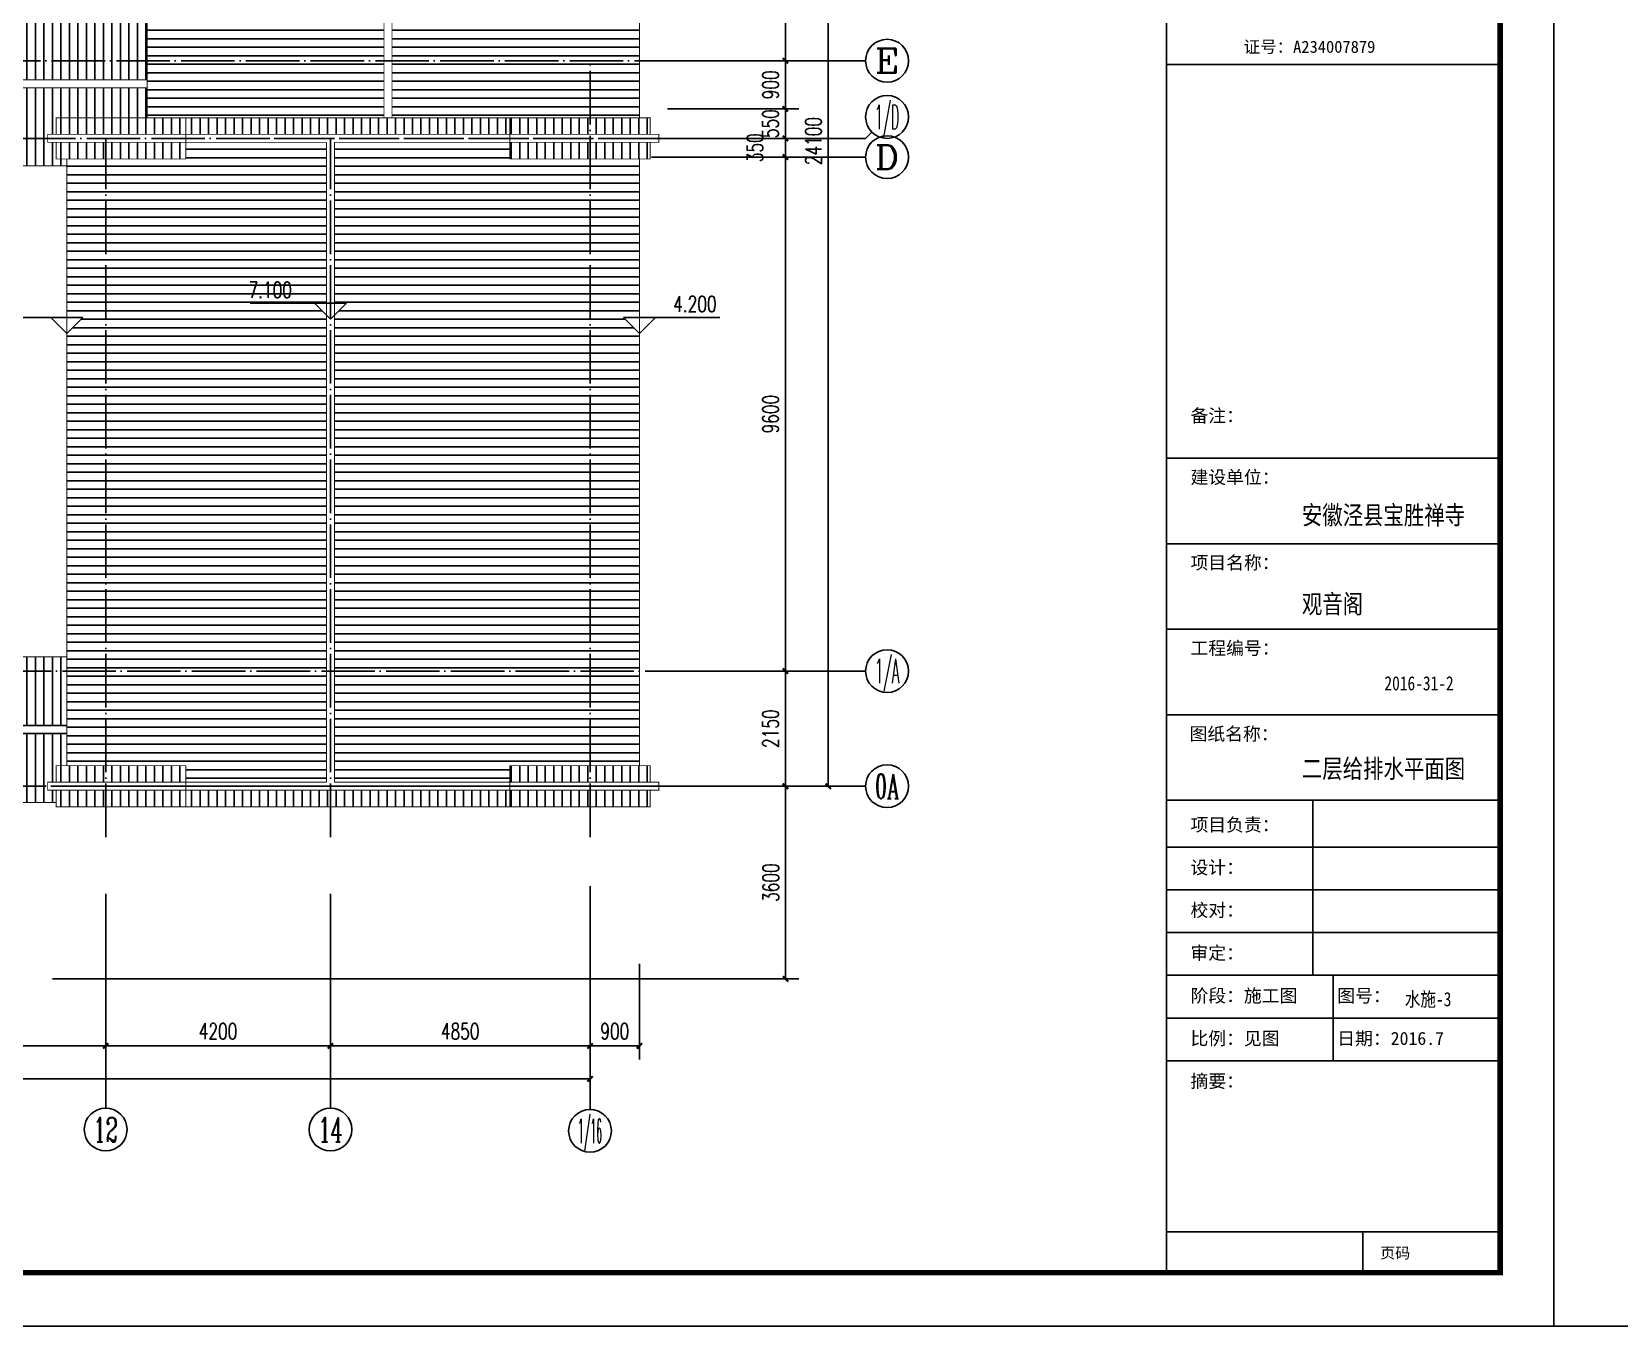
# Model space of a CAD drawing. Extents: x 8254 to 366479, y -216343 to -120021.
# Drawn here: x 216783 to 246446, y -178891 to -154714 of the extents above; entities that cross this region are included whole.
import ezdxf
from ezdxf.enums import TextEntityAlignment as Align

# ---------------------------------------------------------------- set-up
doc = ezdxf.new("R2010")
doc.units = 0
doc.header["$LTSCALE"] = 500
doc.header["$MEASUREMENT"] = 0
doc.linetypes.add('DOTE', pattern=[2.42, 2, -0.2, 0.02, -0.2])
doc.layers.get('0').update_dxf_attribs({"linetype": 'CONTINUOUS'})
doc.layers.get('Defpoints').update_dxf_attribs({"linetype": 'CONTINUOUS'})
for name, color, linetype in [('AXIS', 3, 'CONTINUOUS'), ('AXIS_TEXT', 7, 'CONTINUOUS'), ('DIM_ELEV', 3, 'CONTINUOUS'), ('DOTE', 1, 'DOTE'), ('PUB_DIM', 3, 'CONTINUOUS'), ('PUB_TITLE', 4, 'CONTINUOUS')]:
    doc.layers.add(name, color=color, linetype=linetype)
doc.styles.add('-楷体_GB2312', font='SIMKAI.TTF', dxfattribs={"width": 0.8})
doc.styles.add('_TCH_AXIS', font='COMPLEX', dxfattribs={"bigfont": 'GBCBIG'})
doc.styles.add('_TCH_DIM', font='SIMPLEX', dxfattribs={"bigfont": 'GBCBIG'})
doc.styles.add('_TCH_DIM_T3', font='SIMPLEX', dxfattribs={"width": 0.705882, "bigfont": 'GBCBIG'})
doc.styles.add('COMPLEX', font='COMPLEX')
doc.styles.add('宋体', font='SimSun.ttf', dxfattribs={"width": 0.8})
doc.dimstyles.new('_TCH_ARCH&&100', dxfattribs={"dimtxt": 297.5, "dimasz": 100, "dimexe": 250, "dimexo": 300, "dimgap": 126.25, "dimtad": 1, "dimlfac": 0.001, "dimzin": 0, "dimdsep": 46, "dimtxsty": '_TCH_DIM_T3', "dimblk": 'ARCHTICK', "dimcen": 0.09, "dimclrt": 7, "dimazin": 2, "dimtfac": 1, "dimtix": 1, "dimtmove": 2, "dimatfit": 3, "dimfxl": 0, "dimtolj": 1, "dimtzin": 0, "dimarcsym": 0})
pattern_1 = [(90, (0, -78328.64), (-158.75, 1e-14), [])]
pattern_2 = [(180, (0, -78328.64), (-1e-14, -158.75), [])]

# ---------------------------------------------------------------- blocks, each defined once
blk = doc.blocks.new('rgthrt')
h = blk.add_hatch()
h.set_pattern_fill('ANSI31', color=251, scale=100, angle=135, style=0)
h.set_pattern_definition(pattern_2)
h.paths.add_polyline_path([(228139.227, -145090.327), (227214.227, -145090.327), (227214.227, -145655.504), (228139.227, -145655.504)])
h.paths.add_polyline_path([(227214.227, -145090.327), (225714.227, -145090.327), (225714.227, -144780.327), (223514.227, -144780.327), (223514.227, -145655.504), (227214.227, -145655.504)])
h.paths.add_polyline_path([(223364.227, -144780.327), (221164.227, -144780.327), (221164.227, -145090.327), (219664.227, -145090.327), (219664.227, -145655.504), (223364.227, -145655.504)])
h.paths.add_polyline_path([(219664.227, -145090.327), (218939.227, -145090.327), (218939.227, -145655.504), (219664.227, -145655.504)])
h.paths.add_polyline_path([(223364.227, -145655.504), (218939.227, -145655.504), (218939.227, -147455.504), (223364.227, -147455.504)])
h.paths.add_polyline_path([(228139.227, -145655.504), (223514.227, -145655.504), (223514.227, -147455.504), (228139.227, -147455.504)])
h.paths.add_polyline_path([(228139.227, -147455.504), (223514.227, -147455.504), (223514.227, -149051.188), (223741.335, -149051.188), (223514.227, -149278.295), (223514.227, -150155.504), (228139.227, -150155.504), (228139.227, -149351.188), (227839.227, -149051.188), (228139.227, -149051.188)])
h.paths.add_polyline_path([(223364.227, -147455.504), (218939.227, -147455.504), (218939.227, -149051.188), (219239.227, -149051.188), (218939.227, -149351.188), (218939.227, -150155.504), (223364.227, -150155.504), (223364.227, -149274.08), (223141.335, -149051.188), (223364.227, -149051.188)])
h.paths.add_polyline_path([(223364.227, -150155.504), (218939.227, -150155.504), (218939.227, -152855.504), (223364.227, -152855.504)])
h.paths.add_polyline_path([(228139.227, -150155.504), (223514.227, -150155.504), (223514.227, -152855.504), (228139.227, -152855.504)])
h.paths.add_polyline_path([(228139.227, -152855.504), (223514.227, -152855.504), (223514.227, -155255.504), (228139.227, -155255.504)])
h.paths.add_polyline_path([(223364.227, -152855.504), (218939.227, -152855.504), (218939.227, -155255.504), (223364.227, -155255.504)])
h.paths.add_polyline_path([(223364.227, -155255.504), (218939.227, -155255.504), (218939.227, -156320.681), (222364.227, -156320.681), (223364.227, -156320.681)])
h.paths.add_polyline_path([(227214.227, -155255.504), (223514.227, -155255.504), (223514.227, -156320.681), (227214.227, -156320.681)])
h.paths.add_polyline_path([(228139.227, -155255.504), (227214.227, -155255.504), (227214.227, -156320.681), (228139.227, -156320.681)])
h.paths.add_polyline_path([(221866.96, -149025.563), (222855.71, -149025.563), (222855.71, -148579.313), (221866.96, -148579.313)], flags=24)
h = blk.add_hatch()
h.set_pattern_fill('ANSI31', color=251, scale=100, angle=45, style=0)
h.set_pattern_definition(pattern_1)
h.paths.add_polyline_path([(218939.227, -155762.364), (216318.509, -155762.364, -0.360879264), (216644.749, -156155.504, -1), (215844.749, -156155.504), (214339.02, -156155.504), (214339.02, -156339.736), (214557.418, -156339.736), (214557.418, -156705.504), (217079.227, -156705.504), (217079.227, -156630.681), (217239.227, -156630.681), (217239.227, -156320.681), (218939.227, -156320.681)])
h.paths.add_polyline_path([(217239.227, -156780.681), (217079.227, -156780.681), (217079.227, -156705.504), (214557.418, -156705.504), (214557.418, -157219.223), (217439.227, -157219.223), (217439.227, -157090.681), (217239.227, -157090.681)])
h.paths.add_polyline_path([(218939.227, -155255.504), (214339.02, -155255.504), (214339.02, -155612.364), (218939.227, -155612.364)])
h.paths.add_polyline_path([(218939.227, -154155.504), (214339.02, -154155.504), (214339.02, -155255.504), (218939.227, -155255.504)])
h.paths.add_polyline_path([(215089.529, -156950.504), (215089.529, -156260.504), (215539.529, -156260.504), (215539.529, -156950.504)], flags=9)
h.paths.add_polyline_path([(215680.475, -157512.892), (215680.475, -156822.892), (216130.475, -156822.892), (216130.475, -157512.892)], flags=9)
h.paths.add_polyline_path([(214822.029, -155725.504), (214822.029, -155035.504), (215272.029, -155035.504), (215272.029, -155725.504)], flags=9)
h.paths.add_polyline_path([(215089.529, -154500.504), (215089.529, -153610.504), (215539.529, -153610.504), (215539.529, -154500.504)], flags=9)
h = blk.add_hatch()
h.set_pattern_fill('ANSI31', color=251, scale=100, angle=45, style=0)
h.set_pattern_definition(pattern_1)
h.paths.add_polyline_path([(219664.227, -156320.681), (217239.227, -156320.681), (217239.227, -156630.681), (219664.227, -156630.681)])
h.paths.add_polyline_path([(219664.227, -156780.681), (218164.227, -156780.681), (218164.227, -157090.681), (219664.227, -157090.681)])
h.paths.add_polyline_path([(218164.227, -156780.681), (217239.227, -156780.681), (217239.227, -157090.681), (218164.227, -157090.681)])
h.paths.add_polyline_path([(227214.227, -156780.681), (225714.227, -156780.681), (225714.227, -157090.681), (227214.227, -157090.681)])
h.paths.add_polyline_path([(228339.227, -156780.681), (227214.227, -156780.681), (227214.227, -157090.681), (228339.227, -157090.681)])
h.paths.add_polyline_path([(228339.227, -156320.681), (227214.227, -156320.681), (227214.227, -156630.681), (228339.227, -156630.681)])
h.paths.add_polyline_path([(227214.227, -156320.681), (225714.227, -156320.681), (225714.227, -156630.681), (227214.227, -156630.681)])
h = blk.add_hatch()
h.set_pattern_fill('ANSI31', color=251, scale=100, angle=45, style=0)
h.set_pattern_definition([(90, (410428.45, -78328.64), (158.75, 1e-14), [])])
h.paths.add_polyline_path([(219664.227, -156320.681), (222364.227, -156320.681), (225714.227, -156320.681), (225714.227, -156630.681), (222364.227, -156630.681), (219664.227, -156630.681)])
h.paths.add_polyline_path([(219664.227, -168880.327), (222364.227, -168880.327), (222364.227, -169190.327), (219664.227, -169190.327)])
h.paths.add_polyline_path([(222364.227, -168880.327), (225714.227, -168880.327), (225714.227, -169190.327), (222364.227, -169190.327)])
h = blk.add_hatch()
h.set_pattern_fill('ANSI31', color=251, scale=100, angle=135, style=0)
h.set_pattern_definition(pattern_2)
h.paths.add_polyline_path([(228139.227, -160348.137), (227839.227, -160048.137), (228139.227, -160048.137), (228139.227, -157090.681), (227214.227, -157090.681), (227214.227, -166655.504), (228139.227, -166655.504)])
h.paths.add_polyline_path([(228139.227, -166655.504), (227214.227, -166655.504), (227214.227, -168420.327), (228139.227, -168420.327)])
h.paths.add_polyline_path([(227214.227, -166655.504), (222439.227, -166655.504), (222439.227, -168730.327), (225714.227, -168730.327), (225714.227, -168420.327), (227214.227, -168420.327)])
h.paths.add_polyline_path([(227214.227, -157090.681), (225714.227, -157090.681), (225714.227, -156780.681), (222439.227, -156780.681), (222439.227, -159785.116), (222664.227, -159785.116), (222439.227, -160010.116), (222439.227, -166655.504), (227214.227, -166655.504)])
h.paths.add_polyline_path([(222289.227, -166655.504), (218164.227, -166655.504), (218164.227, -168420.327), (219664.227, -168420.327), (219664.227, -168730.327), (222289.227, -168730.327)])
h.paths.add_polyline_path([(222289.227, -160010.116), (222064.227, -159785.116), (222289.227, -159785.116), (222289.227, -156780.681), (219664.227, -156780.681), (219664.227, -157090.681), (218164.227, -157090.681), (218164.227, -166655.504), (222289.227, -166655.504)])
h.paths.add_polyline_path([(218164.227, -166655.504), (217439.227, -166655.504), (217439.227, -168420.327), (218164.227, -168420.327)])
h.paths.add_polyline_path([(218164.227, -157090.681), (217439.227, -157090.681), (217439.227, -160048.137), (217739.227, -160048.137), (217439.227, -160348.137), (217439.227, -166655.504), (218164.227, -166655.504)])
h.paths.add_polyline_path([(220789.852, -159759.491), (221778.602, -159759.491), (221778.602, -159313.241), (220789.852, -159313.241)], flags=24)
h = blk.add_hatch()
h.set_pattern_fill('ANSI31', color=251, scale=100, angle=45, style=0)
h.set_pattern_definition(pattern_1)
h.paths.add_polyline_path([(217239.227, -168880.327), (217079.227, -168880.327), (217079.227, -168805.504), (214697.363, -168805.504), (214408.491, -169094.376), (214119.619, -168805.504), (213164.227, -168805.504), (213164.227, -169110.504), (217239.227, -169110.504)])
h.paths.add_polyline_path([(213164.227, -168918.785), (212649.227, -168918.785), (212649.227, -169110.504), (213164.227, -169110.504)])
h.paths.add_polyline_path([(217439.227, -167823.004), (213164.227, -167823.004), (213164.227, -168805.504), (214119.619, -168805.504), (214108.491, -168794.376), (214708.491, -168794.376), (214697.363, -168805.504), (217079.227, -168805.504), (217079.227, -168730.327), (217239.227, -168730.327), (217239.227, -168420.327), (217439.227, -168420.327)])
h.paths.add_polyline_path([(213164.227, -167823.004), (212649.227, -167823.004), (212649.227, -168805.504), (213164.227, -168805.504)])
h.paths.add_polyline_path([(217439.227, -166655.504), (213164.227, -166655.504), (213164.227, -167673.004), (214341.063, -167673.004), (214108.491, -167440.432), (214708.491, -167440.432), (214475.918, -167673.004), (217439.227, -167673.004)])
h.paths.add_polyline_path([(213164.227, -166655.504), (212649.227, -166655.504), (212649.227, -167673.004), (213164.227, -167673.004)])
h.paths.add_polyline_path([(213164.227, -166387.008), (212649.227, -166387.008), (212649.227, -166655.504), (213164.227, -166655.504)])
h.paths.add_polyline_path([(217439.227, -166387.008), (214410.611, -166387.008), (214408.491, -166389.127), (214406.371, -166387.008), (213164.227, -166387.008), (213164.227, -166655.504), (217439.227, -166655.504)])
h.paths.add_polyline_path([(212374.009, -168893.16), (213362.759, -168893.16), (213362.759, -168446.91), (212374.009, -168446.91)], flags=9)
h.paths.add_polyline_path([(214994.116, -168768.751), (215982.866, -168768.751), (215982.866, -168322.501), (214994.116, -168322.501)], flags=24)
h.paths.add_polyline_path([(214994.116, -167414.807), (215982.866, -167414.807), (215982.866, -166968.557), (214994.116, -166968.557)], flags=24)
h = blk.add_hatch()
h.set_pattern_fill('ANSI31', color=251, scale=100, angle=45, style=0)
h.set_pattern_definition(pattern_1)
h.paths.add_polyline_path([(218164.227, -168420.327), (217239.227, -168420.327), (217239.227, -168730.327), (218164.227, -168730.327)])
h.paths.add_polyline_path([(219664.227, -168420.327), (218164.227, -168420.327), (218164.227, -168730.327), (219664.227, -168730.327)])
h.paths.add_polyline_path([(219664.227, -168880.327), (218164.227, -168880.327), (218164.227, -169190.327), (219664.227, -169190.327)])
h.paths.add_polyline_path([(218164.227, -168880.327), (217239.227, -168880.327), (217239.227, -169190.327), (218164.227, -169190.327)])
h.paths.add_polyline_path([(227214.227, -168420.327), (225714.227, -168420.327), (225714.227, -168730.327), (227214.227, -168730.327)])
h.paths.add_polyline_path([(228339.227, -168420.327), (227214.227, -168420.327), (227214.227, -168730.327), (228339.227, -168730.327)])
h.paths.add_polyline_path([(228339.227, -168880.327), (227214.227, -168880.327), (227214.227, -169190.327), (228339.227, -169190.327)])
h.paths.add_polyline_path([(227214.227, -168880.327), (225714.227, -168880.327), (225714.227, -169190.327), (227214.227, -169190.327)])
at = {"color": 251}
for p, q in [((212649.227, -167673.004), (217439.227, -167673.004)), ((212649.227, -167823.004), (217439.227, -167823.004))]:
    blk.add_line(p, q, dxfattribs=at)
for points, const_width in [([(223364.227, -156320.681), (223364.227, -144780.327)], 15), ([(223514.227, -156320.681), (223514.227, -144780.327)], 15), ([(218939.227, -156320.681), (218939.227, -145090.327)], 15), ([(228139.227, -156320.681), (228139.227, -145090.327)], 15), ([(214339.02, -155612.364), (218939.227, -155612.364)], 20), ([(214339.02, -155762.364), (218939.227, -155762.364)], 20), ([(222364.227, -156320.681), (217239.227, -156320.681), (217239.227, -156630.681), (217079.227, -156630.681), (217079.227, -156780.681), (217239.227, -156780.681), (217239.227, -157090.681), (219664.227, -157090.681)], 15), ([(219664.227, -157090.681), (219664.227, -156320.681)], 20), ([(222364.227, -156320.681), (228339.227, -156320.681), (228339.227, -156630.681), (228499.227, -156630.681), (228499.227, -156780.681), (228339.227, -156780.681), (228339.227, -157090.681), (225714.227, -157090.681)], 15), ([(225714.227, -157090.681), (225714.227, -156320.681)], 20), ([(217239.227, -156630.681), (222364.227, -156630.681)], 15), ([(217239.227, -156780.681), (222289.227, -156780.681)], 15), ([(222289.227, -156780.681), (222289.227, -168730.327)], 15), ([(228339.227, -156630.681), (222364.227, -156630.681)], 15), ([(222439.227, -156780.681), (222439.227, -168730.327)], 15), ([(228339.227, -156780.681), (222439.227, -156780.681)], 15), ([(214557.418, -157219.223), (217439.227, -157219.223)], 20), ([(217439.227, -168420.327), (217439.227, -157090.327)], 15), ([(228139.227, -168420.327), (228139.227, -157090.327)], 15), ([(217439.227, -166387.008), (212649.227, -166387.008)], 20), ([(212649.227, -167673.004), (217439.227, -167673.004)], 15), ([(212649.227, -167823.004), (217439.227, -167823.004)], 15), ([(222364.227, -169190.327), (217239.227, -169190.327), (217239.227, -168880.327), (217079.227, -168880.327), (217079.227, -168730.327), (217239.227, -168730.327), (217239.227, -168420.327), (219664.227, -168420.327)], 15), ([(219664.227, -168420.327), (219664.227, -169190.327)], 20), ([(222364.227, -169190.327), (228339.227, -169190.327), (228339.227, -168880.327), (228499.227, -168880.327), (228499.227, -168730.327), (228339.227, -168730.327), (228339.227, -168420.327), (225714.227, -168420.327)], 15), ([(225714.227, -168420.327), (225714.227, -169190.327)], 20), ([(217239.227, -168730.327), (222289.227, -168730.327)], 15), ([(228339.227, -168730.327), (222439.227, -168730.327)], 15), ([(217239.227, -168880.327), (222364.227, -168880.327)], 15), ([(228339.227, -168880.327), (222364.227, -168880.327)], 15), ([(217239.227, -169110.504), (212649.227, -169110.504)], 15)]:
    blk.add_lwpolyline(points, dxfattribs=dict(at, const_width=const_width))
at = {"layer": 'DIM_ELEV', "color": 251}
for p, q in [((222664.227, -159785.116), (220864.227, -159785.116)), ((222364.227, -160085.116), (222064.227, -159785.116)), ((222364.227, -160085.116), (222664.227, -159785.116)), ((217739.227, -160048.137), (215939.227, -160048.137)), ((217439.227, -160348.137), (217139.227, -160048.137)), ((217439.227, -160348.137), (217739.227, -160048.137)), ((228139.227, -160348.137), (227839.227, -160048.137)), ((227839.227, -160048.137), (229639.227, -160048.137)), ((228139.227, -160348.137), (228439.227, -160048.137))]:
    blk.add_line(p, q, dxfattribs=at)
at = {"layer": 'DOTE', "color": 251}
for p, q in [((182064.227, -155255.504), (228364.227, -155255.504)), ((227214.227, -169755.504), (227214.227, -155255.504)), ((214179.227, -156705.504), (228664.227, -156705.504)), ((218164.227, -169755.504), (218164.227, -156705.504)), ((218164.227, -169755.504), (218164.227, -156755.504)), ((228364.227, -156705.504), (220994.81, -156705.504)), ((222364.227, -169755.504), (222364.227, -156705.504)), ((222364.227, -169755.504), (222364.227, -156755.504)), ((182264.227, -166655.504), (228464.227, -166655.504)), ((189433.644, -168805.504), (228664.227, -168805.504)), ((228364.227, -168805.504), (220994.81, -168805.504))]:
    blk.add_line(p, q, dxfattribs=at)
at = {"layer": 'DIM_ELEV', "color": 7, "style": '_TCH_DIM', "width": 0.705882}
for s, p in [('7.100', (220834.227, -159685.016)), ('4.200', (228769.227, -159948.037))]:
    blk.add_text(s, height=297.5, dxfattribs=at).set_placement(p)
blk = doc.blocks.new('_ArchTick')
at = {"color": 0, "linetype": 'ByBlock', "const_width": 0.4}
blk.add_lwpolyline([(-0.5, -0.5), (0.5, 0.5)], dxfattribs=at)
blk = doc.blocks.new('*D134')
at = {"layer": 'Defpoints', "color": 0}
for p in [(229407, -144706), (231664, -144706), (229407, -168806)]:
    blk.add_point(p, dxfattribs=at)
at = {"layer": 'PUB_DIM', "color": 0, "lineweight": -2}
for p, q in [((229707, -144706), (231914, -144706)), ((231664, -168806), (231664, -144706)), ((229707, -168806), (231914, -168806))]:
    blk.add_line(p, q, dxfattribs=at)
at = {"layer": 'PUB_DIM', "color": 0, "lineweight": -2, "xscale": 100, "yscale": 100, "zscale": 100}
for p, rotation in [((231664, -144706), 90), ((231664, -168806), 270)]:
    blk.add_blockref('_ArchTick', p, dxfattribs=dict(at, rotation=rotation))
at = {"layer": 'PUB_DIM', "color": 7, "insert": (231389, -156756), "char_height": 297.5, "attachment_point": 5, "rotation": 90, "style": '_TCH_DIM_T3'}
blk.add_mtext('\\A1;24100', dxfattribs=at)
blk = doc.blocks.new('*D135')
at = {"layer": 'AXIS', "color": 0, "lineweight": -2}
for p, q in [((228664, -166656), (231114, -166656)), ((230864, -168806), (230864, -166656)), ((228664, -168806), (231114, -168806))]:
    blk.add_line(p, q, dxfattribs=at)
at = {"layer": 'Defpoints', "color": 0}
for p in [(228364, -166656), (230864, -166656), (228364, -168806)]:
    blk.add_point(p, dxfattribs=at)
at = {"layer": 'AXIS', "color": 0, "lineweight": -2, "xscale": 100, "yscale": 100, "zscale": 100}
for p, rotation in [((230864, -166656), 90), ((230864, -168806), 270)]:
    blk.add_blockref('_ArchTick', p, dxfattribs=dict(at, rotation=rotation))
at = {"layer": 'AXIS', "color": 7, "insert": (230589, -167731), "char_height": 297.5, "attachment_point": 5, "rotation": 90, "style": '_TCH_DIM_T3'}
blk.add_mtext('\\A1;2150', dxfattribs=at)
blk = doc.blocks.new('*D136')
at = {"layer": 'AXIS', "color": 0, "lineweight": -2}
for p, q in [((228664, -157056), (231114, -157056)), ((230864, -166656), (230864, -157056)), ((228664, -166656), (231114, -166656))]:
    blk.add_line(p, q, dxfattribs=at)
at = {"layer": 'Defpoints', "color": 0}
for p in [(228364, -157056), (230864, -157056), (228364, -166656)]:
    blk.add_point(p, dxfattribs=at)
at = {"layer": 'AXIS', "color": 0, "lineweight": -2, "xscale": 100, "yscale": 100, "zscale": 100}
for p, rotation in [((230864, -157056), 90), ((230864, -166656), 270)]:
    blk.add_blockref('_ArchTick', p, dxfattribs=dict(at, rotation=rotation))
at = {"layer": 'AXIS', "color": 7, "insert": (230589, -161856), "char_height": 297.5, "attachment_point": 5, "rotation": 90, "style": '_TCH_DIM_T3'}
blk.add_mtext('\\A1;9600', dxfattribs=at)
blk = doc.blocks.new('*D137')
at = {"layer": 'AXIS', "color": 0, "lineweight": -2}
for p, q in [((228664, -156706), (231114, -156706)), ((230864, -157056), (230864, -156706)), ((228664, -157056), (231114, -157056))]:
    blk.add_line(p, q, dxfattribs=at)
at = {"layer": 'Defpoints', "color": 0}
for p in [(228364, -156706), (230864, -156706), (228364, -157056)]:
    blk.add_point(p, dxfattribs=at)
at = {"layer": 'AXIS', "color": 0, "lineweight": -2, "xscale": 100, "yscale": 100, "zscale": 100}
for p, rotation in [((230864, -156706), 90), ((230864, -157056), 270)]:
    blk.add_blockref('_ArchTick', p, dxfattribs=dict(at, rotation=rotation))
at = {"layer": 'AXIS', "color": 7, "insert": (230297, -156881), "char_height": 297.5, "attachment_point": 5, "rotation": 90, "style": '_TCH_DIM_T3'}
blk.add_mtext('\\A1;350', dxfattribs=at)
blk = doc.blocks.new('*D138')
at = {"layer": 'AXIS', "color": 0, "lineweight": -2}
for p, q in [((228664, -156156), (231114, -156156)), ((230864, -156156), (230864, -156056)), ((230864, -156706), (230864, -156156)), ((228664, -156706), (231114, -156706)), ((230864, -156706), (230864, -156806))]:
    blk.add_line(p, q, dxfattribs=at)
at = {"layer": 'Defpoints', "color": 0}
for p in [(228364, -156156), (230864, -156156), (228364, -156706)]:
    blk.add_point(p, dxfattribs=at)
at = {"layer": 'AXIS', "color": 0, "lineweight": -2, "xscale": 100, "yscale": 100, "zscale": 100}
for p, rotation in [((230864, -156156), 270), ((230864, -156706), 90)]:
    blk.add_blockref('_ArchTick', p, dxfattribs=dict(at, rotation=rotation))
at = {"layer": 'AXIS', "color": 7, "insert": (230589, -156431), "char_height": 297.5, "attachment_point": 5, "rotation": 90, "style": '_TCH_DIM_T3'}
blk.add_mtext('\\A1;550', dxfattribs=at)
blk = doc.blocks.new('*D139')
at = {"layer": 'AXIS', "color": 0, "lineweight": -2}
for p, q in [((228664, -155256), (231114, -155256)), ((230864, -156156), (230864, -155256)), ((228664, -156156), (231114, -156156))]:
    blk.add_line(p, q, dxfattribs=at)
at = {"layer": 'Defpoints', "color": 0}
for p in [(228364, -155256), (230864, -155256), (228364, -156156)]:
    blk.add_point(p, dxfattribs=at)
at = {"layer": 'AXIS', "color": 0, "lineweight": -2, "xscale": 100, "yscale": 100, "zscale": 100}
for p, rotation in [((230864, -155256), 90), ((230864, -156156), 270)]:
    blk.add_blockref('_ArchTick', p, dxfattribs=dict(at, rotation=rotation))
at = {"layer": 'AXIS', "color": 7, "insert": (230589, -155706), "char_height": 297.5, "attachment_point": 5, "rotation": 90, "style": '_TCH_DIM_T3'}
blk.add_mtext('\\A1;900', dxfattribs=at)
blk = doc.blocks.new('*D140')
at = {"layer": 'AXIS', "color": 0, "lineweight": -2}
for p, q in [((228664, -152856), (231114, -152856)), ((230864, -155256), (230864, -152856)), ((228664, -155256), (231114, -155256))]:
    blk.add_line(p, q, dxfattribs=at)
at = {"layer": 'Defpoints', "color": 0}
for p in [(228364, -152856), (230864, -152856), (228364, -155256)]:
    blk.add_point(p, dxfattribs=at)
at = {"layer": 'AXIS', "color": 0, "lineweight": -2, "xscale": 100, "yscale": 100, "zscale": 100}
for p, rotation in [((230864, -152856), 90), ((230864, -155256), 270)]:
    blk.add_blockref('_ArchTick', p, dxfattribs=dict(at, rotation=rotation))
at = {"layer": 'AXIS', "color": 7, "insert": (230589, -154056), "char_height": 297.5, "attachment_point": 5, "rotation": 90, "style": '_TCH_DIM_T3'}
blk.add_mtext('\\A1;2400', dxfattribs=at)
blk = doc.blocks.new('*D145')
at = {"layer": 'Defpoints', "color": 0}
for p in [(227214, -171820), (228139, -171820), (228139, -173657)]:
    blk.add_point(p, dxfattribs=at)
at = {"layer": 'PUB_DIM', "color": 0, "lineweight": -2}
for p, q in [((227214, -172120), (227214, -173907)), ((228139, -172120), (228139, -173907)), ((227214, -173657), (228139, -173657))]:
    blk.add_line(p, q, dxfattribs=at)
at = {"layer": 'PUB_DIM', "color": 0, "lineweight": -2, "xscale": 100, "yscale": 100, "zscale": 100, "rotation": 180}
blk.add_blockref('_ArchTick', (227214, -173657), dxfattribs=at)
at = {"layer": 'PUB_DIM', "color": 0, "lineweight": -2, "xscale": 100, "yscale": 100, "zscale": 100}
blk.add_blockref('_ArchTick', (228139, -173657), dxfattribs=at)
at = {"layer": 'PUB_DIM', "color": 7, "insert": (227677, -173382), "char_height": 297.5, "attachment_point": 5, "style": '_TCH_DIM_T3'}
blk.add_mtext('\\A1;900', dxfattribs=at)
blk = doc.blocks.new('*D148')
at = {"layer": 'Defpoints', "color": 0}
for p in [(216873, -168806), (230868, -168806), (216873, -172406)]:
    blk.add_point(p, dxfattribs=at)
at = {"layer": 'PUB_DIM', "color": 0, "lineweight": -2}
for p, q in [((217173, -168806), (231118, -168806)), ((230868, -172406), (230868, -168806)), ((217173, -172406), (231118, -172406))]:
    blk.add_line(p, q, dxfattribs=at)
at = {"layer": 'PUB_DIM', "color": 0, "lineweight": -2, "xscale": 100, "yscale": 100, "zscale": 100}
for p, rotation in [((230868, -168806), 90), ((230868, -172406), 270)]:
    blk.add_blockref('_ArchTick', p, dxfattribs=dict(at, rotation=rotation))
at = {"layer": 'PUB_DIM', "color": 7, "insert": (230593, -170606), "char_height": 297.5, "attachment_point": 5, "rotation": 90, "style": '_TCH_DIM_T3'}
blk.add_mtext('\\A1;3600', dxfattribs=at)
blk = doc.blocks.new('*D175')
at = {"layer": 'AXIS', "color": 0, "lineweight": -2}
for p, q in [((213164, -170857), (213164, -173907)), ((218164, -170857), (218164, -173907)), ((213164, -173657), (218164, -173657))]:
    blk.add_line(p, q, dxfattribs=at)
at = {"layer": 'Defpoints', "color": 0}
for p in [(213164, -170557), (218164, -170557), (218164, -173657)]:
    blk.add_point(p, dxfattribs=at)
at = {"layer": 'AXIS', "color": 0, "lineweight": -2, "xscale": 100, "yscale": 100, "zscale": 100, "rotation": 180}
blk.add_blockref('_ArchTick', (213164, -173657), dxfattribs=at)
at = {"layer": 'AXIS', "color": 0, "lineweight": -2, "xscale": 100, "yscale": 100, "zscale": 100}
blk.add_blockref('_ArchTick', (218164, -173657), dxfattribs=at)
at = {"layer": 'AXIS', "color": 7, "insert": (215664, -173382), "char_height": 297.5, "attachment_point": 5, "style": '_TCH_DIM_T3'}
blk.add_mtext('\\A1;5000', dxfattribs=at)
blk = doc.blocks.new('*D176')
at = {"layer": 'AXIS', "color": 0, "lineweight": -2}
for p, q in [((218164, -170857), (218164, -173907)), ((222364, -170857), (222364, -173907)), ((218164, -173657), (222364, -173657))]:
    blk.add_line(p, q, dxfattribs=at)
at = {"layer": 'Defpoints', "color": 0}
for p in [(218164, -170557), (222364, -170557), (222364, -173657)]:
    blk.add_point(p, dxfattribs=at)
at = {"layer": 'AXIS', "color": 0, "lineweight": -2, "xscale": 100, "yscale": 100, "zscale": 100, "rotation": 180}
blk.add_blockref('_ArchTick', (218164, -173657), dxfattribs=at)
at = {"layer": 'AXIS', "color": 0, "lineweight": -2, "xscale": 100, "yscale": 100, "zscale": 100}
blk.add_blockref('_ArchTick', (222364, -173657), dxfattribs=at)
at = {"layer": 'AXIS', "color": 7, "insert": (220264, -173382), "char_height": 297.5, "attachment_point": 5, "style": '_TCH_DIM_T3'}
blk.add_mtext('\\A1;4200', dxfattribs=at)
blk = doc.blocks.new('*D177')
at = {"layer": 'AXIS', "color": 0, "lineweight": -2}
for p, q in [((222364, -170857), (222364, -173907)), ((227214, -170857), (227214, -173907)), ((222364, -173657), (227214, -173657))]:
    blk.add_line(p, q, dxfattribs=at)
at = {"layer": 'Defpoints', "color": 0}
for p in [(222364, -170557), (227214, -170557), (227214, -173657)]:
    blk.add_point(p, dxfattribs=at)
at = {"layer": 'AXIS', "color": 0, "lineweight": -2, "xscale": 100, "yscale": 100, "zscale": 100, "rotation": 180}
blk.add_blockref('_ArchTick', (222364, -173657), dxfattribs=at)
at = {"layer": 'AXIS', "color": 0, "lineweight": -2, "xscale": 100, "yscale": 100, "zscale": 100}
blk.add_blockref('_ArchTick', (227214, -173657), dxfattribs=at)
at = {"layer": 'AXIS', "color": 7, "insert": (224789, -173382), "char_height": 297.5, "attachment_point": 5, "style": '_TCH_DIM_T3'}
blk.add_mtext('\\A1;4850', dxfattribs=at)
blk = doc.blocks.new('*D178')
at = {"layer": 'AXIS', "color": 0, "lineweight": -2}
for p, q in [((183214, -170672), (183214, -174522)), ((227214, -170672), (227214, -174522)), ((183214, -174272), (227214, -174272))]:
    blk.add_line(p, q, dxfattribs=at)
at = {"layer": 'Defpoints', "color": 0}
for p in [(183214, -170372), (227214, -170372), (227214, -174272)]:
    blk.add_point(p, dxfattribs=at)
at = {"layer": 'AXIS', "color": 0, "lineweight": -2, "xscale": 100, "yscale": 100, "zscale": 100, "rotation": 180}
blk.add_blockref('_ArchTick', (183214, -174272), dxfattribs=at)
at = {"layer": 'AXIS', "color": 0, "lineweight": -2, "xscale": 100, "yscale": 100, "zscale": 100}
blk.add_blockref('_ArchTick', (227214, -174272), dxfattribs=at)
at = {"layer": 'AXIS', "color": 7, "insert": (205214, -173997), "char_height": 297.5, "attachment_point": 5, "style": '_TCH_DIM_T3'}
blk.add_mtext('\\A1;44000', dxfattribs=at)
blk = doc.blocks.new('_AXISO')
blk.add_circle((0, 0), 0.5)
at = {"layer": 'AXIS_TEXT', "style": 'COMPLEX', "width": 1.041667}
blk.add_attdef('A', text='', height=0.56, dxfattribs=at).set_placement((-0.25, -0.28), (0.25, -0.28), align=Align.FIT)

msp = doc.modelspace()

# ---------------------------------------------------------------- linework, layer by layer
at = {"color": 7}
for p, q in [((244221.08, -137891.405), (244221.08, -177891.405)), ((237985.188, -155327.379), (244221.08, -155327.379)), ((237985.188, -162681.09), (244221.08, -162681.09)), ((237985.188, -164277.154), (244221.08, -164277.154)), ((237985.188, -165873.217), (244221.08, -165873.217)), ((237985.188, -167469.281), (244221.08, -167469.281)), ((237985.188, -169065.344), (244221.08, -169065.344)), ((237985.188, -169065.344), (244221.08, -169065.344)), ((240721.65, -169065.344), (240721.65, -172337.274)), ((237985.188, -169943.179), (244221.08, -169943.179)), ((237985.188, -170741.211), (244221.08, -170741.211)), ((237985.188, -171539.242), (244221.08, -171539.242)), ((237985.188, -172337.274), (244221.08, -172337.274)), ((241103.134, -172337.274), (241103.134, -173933.338)), ((237985.188, -173135.306), (244221.08, -173135.306)), ((237985.188, -173933.338), (244221.08, -173933.338)), ((237985.188, -177125.478), (244221.08, -177125.478)), ((241657.55, -177125.478), (241657.55, -177891.405))]:
    msp.add_line(p, q, dxfattribs=at)
at = {"layer": 'AXIS'}
for p, q in [((228364.227, -155255.504), (232364.227, -155255.504)), ((232481.384, -156588.347), (232364.227, -156705.504)), ((228364.227, -156705.504), (232364.227, -156705.504)), ((228364.227, -157055.504), (232364.227, -157055.504)), ((228364.227, -166655.504), (232364.227, -166655.504)), ((228364.227, -168805.504), (232364.227, -168805.504)), ((218164.227, -170818.227), (218164.227, -174818.227)), ((222364.227, -170818.227), (222364.227, -174818.227)), ((227214.227, -170842.871), (227214.227, -174842.871))]:
    msp.add_line(p, q, dxfattribs=at)
at = {"layer": 'PUB_TITLE', "color": 7}
for p, q in [((237985.188, -177891.405), (237985.188, -137891.405)), ((244221.08, -177891.405), (244221.08, -137891.405)), ((244221.08, -177891.405), (244221.08, -137891.405))]:
    msp.add_line(p, q, dxfattribs=at)
at = {"layer": 'PUB_TITLE'}
for points in [[(170921.08, -178891.405), (245221.08, -178891.405), (245221.08, -136891.405), (170921.08, -136891.405)], [(245221.08, -178891.405), (319521.08, -178891.405), (319521.08, -136891.405), (245221.08, -136891.405)]]:
    msp.add_lwpolyline(points, close=True, dxfattribs=at)
at = {"layer": 'PUB_TITLE', "const_width": 100}
msp.add_lwpolyline([(173421.08, -177891.405), (244221.08, -177891.405), (244221.08, -137891.405), (173421.08, -137891.405)], close=True, dxfattribs=at)

# ---------------------------------------------------------------- block references
msp.add_blockref('rgthrt', (0, 0))
at = {"layer": 'AXIS'}
ref = msp.add_blockref('_AXISO', (232764.227, -155255.504), dxfattribs=dict(at, xscale=800, yscale=800, zscale=800))
ref.add_attrib('A', 'E', dxfattribs={"layer": 'AXIS_TEXT', "height": 452.548, "style": '_TCH_AXIS', "width": 1.3125}).set_placement((232537.953, -155481.778), (232990.501, -155481.778), align=Align.FIT)
ref = msp.add_blockref('_AXISO', (232764.227, -156305.504), dxfattribs=dict(at, xscale=800, yscale=800, zscale=800))
ref.add_attrib('A', '1/D', dxfattribs={"layer": 'AXIS_TEXT', "height": 452.5483, "style": '_TCH_AXIS', "width": 0.388889}).set_placement((232537.953, -156531.778), (232990.501, -156531.778), align=Align.FIT)
ref = msp.add_blockref('_AXISO', (232764.227, -157055.504), dxfattribs=dict(at, xscale=800, yscale=800, zscale=800))
ref.add_attrib('A', 'D', dxfattribs={"layer": 'AXIS_TEXT', "height": 452.548, "style": '_TCH_AXIS', "width": 1.235294}).set_placement((232537.953, -157281.778), (232990.501, -157281.778), align=Align.FIT)
ref = msp.add_blockref('_AXISO', (232764.227, -166655.504), dxfattribs=dict(at, xscale=800, yscale=800, zscale=800))
ref.add_attrib('A', '1/A', dxfattribs={"layer": 'AXIS_TEXT', "height": 452.5483, "style": '_TCH_AXIS', "width": 0.381818}).set_placement((232537.953, -166881.778), (232990.501, -166881.778), align=Align.FIT)
ref = msp.add_blockref('_AXISO', (232764.227, -168805.504), dxfattribs=dict(at, xscale=800, yscale=800, zscale=800))
ref.add_attrib('A', '0A', dxfattribs={"layer": 'AXIS_TEXT', "height": 452.5483, "style": '_TCH_AXIS', "width": 0.552632}).set_placement((232537.953, -169031.778), (232990.501, -169031.778), align=Align.FIT)
ref = msp.add_blockref('_AXISO', (218164.227, -175218.227), dxfattribs=dict(at, xscale=800, yscale=800, zscale=800))
ref.add_attrib('A', '12', dxfattribs={"layer": 'AXIS_TEXT', "height": 452.5483, "style": '_TCH_AXIS', "width": 0.724138}).set_placement((217937.953, -175444.501), (218390.501, -175444.501), align=Align.FIT)
ref = msp.add_blockref('_AXISO', (222364.227, -175218.227), dxfattribs=dict(at, xscale=800, yscale=800, zscale=800))
ref.add_attrib('A', '14', dxfattribs={"layer": 'AXIS_TEXT', "height": 452.5483, "style": '_TCH_AXIS', "width": 0.677419}).set_placement((222137.953, -175444.501), (222590.501, -175444.501), align=Align.FIT)
ref = msp.add_blockref('_AXISO', (227214.227, -175242.871), dxfattribs=dict(at, xscale=800, yscale=800, zscale=800))
ref.add_attrib('A', '1/16', dxfattribs={"layer": 'AXIS_TEXT', "height": 452.5483, "style": '_TCH_AXIS', "width": 0.318182}).set_placement((226987.953, -175469.145), (227440.501, -175469.145), align=Align.FIT)

# ---------------------------------------------------------------- texts
at = {"color": 7, "style": '宋体'}
for s, height, p in [('证号：A234007879', 225.85925, (239427.931, -155107.957)), ('备注：', 243.928, (238434.725, -162005.811)), ('建设单位：', 243.928, (238434.725, -163155.579)), ('项目名称：', 243.928, (238434.725, -164751.643)), ('工程编号：', 243.928, (238434.725, -166347.706)), ('图纸名称：', 243.928, (238417.088, -167949.649)), ('项目负责：', 243.928, (238434.725, -169647.16)), ('设计：', 243.928, (238434.725, -170445.191)), ('校对：', 243.928, (238434.725, -171243.223)), ('审定：', 243.928, (238434.725, -172041.255)), ('阶段：', 243.928, (238434.725, -172839.287)), ('阶段：施工图', 243.928, (238434.725, -172839.287)), ('图号：', 243.928, (241177.597, -172839.287)), ('比例：见图', 243.928, (238434.725, -173637.318)), ('日期：', 243.928, (241177.597, -173637.318)), ('日期：2016.7', 243.928, (241177.597, -173637.318)), ('摘要：', 243.928, (238434.725, -174435.35)), ('页码  ', 205.3266, (241979.457, -177624.698))]:
    msp.add_text(s, height=height, dxfattribs=at).set_placement(p)
at = {"color": 7, "style": '宋体', "width": 0.8}
for s, height, p in [('安徽泾县宝胜禅寺', 349.3671, (240515.465, -163917.289, 1099890)), ('观音阁', 349.3671, (240515.465, -165577.251, 1099890)), ('二层给排水平面图', 349.3671, (240515.465, -168650.886, 1099890)), ('水施-3', 265.8228, (242440.174, -172915.977, 1099890))]:
    msp.add_text(s, height=height, dxfattribs=at).set_placement(p)
at = {"style": '-楷体_GB2312', "width": 0.8}
msp.add_text('2016-31-2', height=264, dxfattribs=at).set_placement((242058.487, -167014.577))

# ---------------------------------------------------------------- dimensions: what is measured, and where the dimension line sits
at = {"layer": 'AXIS'}
for p1, p2, distance, text, picture, middle in [((228364.227, -155255.504), (228364.227, -152855.504), -2500, '2400', '*D140', (230589.227, -154055.504)), ((228364.227, -156155.504), (228364.227, -155255.504), -2500, '900', '*D139', (230589.227, -155705.504)), ((228364.227, -156705.504), (228364.227, -156155.504), -2500, '550', '*D138', (230589.227, -156430.504)), ((228364.227, -166655.504), (228364.227, -157055.504), -2500, '9600', '*D136', (230589.227, -161855.504)), ((228364.227, -168805.504), (228364.227, -166655.504), -2500, '2150', '*D135', (230589.227, -167730.504)), ((183214.227, -170371.787), (227214.227, -170371.787), -3900, '44000', '*D178', (205214.227, -173996.787)), ((213164.227, -170557.301), (218164.227, -170557.301), -3100, '5000', '*D175', (215664.227, -173382.301)), ((218164.227, -170557.301), (222364.227, -170557.301), -3100, '4200', '*D176', (220264.227, -173382.301)), ((222364.227, -170557.301), (227214.227, -170557.301), -3100, '4850', '*D177', (224789.227, -173382.301))]:
    dim = msp.add_aligned_dim(p1=p1, p2=p2, distance=distance, text=text, dimstyle='_TCH_ARCH&&100', override={"dimpost": 'M'}, dxfattribs=at)
    dim.commit()
    dim.dimension.update_dxf_attribs({"geometry": picture, "text_midpoint": middle})
dim = msp.add_linear_dim(base=(230864.227, -156705.504), p1=(228364.227, -157055.504), p2=(228364.227, -156705.504), angle=90, text='350', dimstyle='_TCH_ARCH&&100', override={"dimpost": 'M'}, dxfattribs=at)
dim.commit()
dim.dimension.update_dxf_attribs({"geometry": '*D137', "text_midpoint": (230296.727, -156880.504), "dimtype": 129})
at = {"layer": 'PUB_DIM'}
for p1, p2, distance, text, picture, middle in [((229406.624, -168805.504), (229406.624, -144705.504), -2257.123, '24100', '*D134', (231388.747, -156755.504)), ((216873.251, -172405.764), (216873.251, -168805.504), -13995.038, '3600', '*D148', (230593.288, -170605.634)), ((227214.227, -171820.368), (228139.227, -171820.368), -1836.933, '900', '*D145', (227676.727, -173382.301))]:
    dim = msp.add_aligned_dim(p1=p1, p2=p2, distance=distance, text=text, dimstyle='_TCH_ARCH&&100', override={"dimpost": 'M'}, dxfattribs=at)
    dim.commit()
    dim.dimension.update_dxf_attribs({"geometry": picture, "text_midpoint": middle})

doc.saveas('drawing.dxf')
